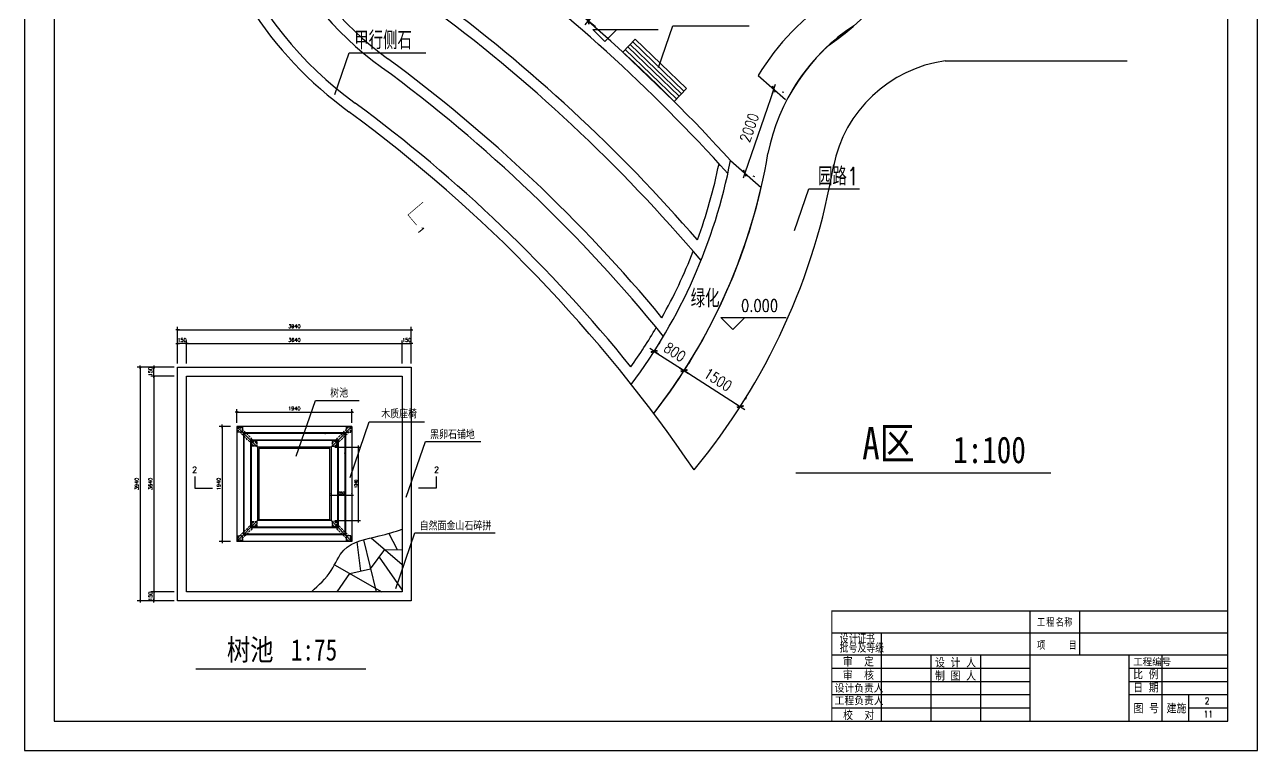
# Model space of a CAD drawing. Extents: x 1035948 to 1665131, y -158296 to 142149.
# Drawn here: x 1035948 to 1063668, y -32520 to -16198 of the extents above; entities that cross this region are included whole.
import ezdxf
from ezdxf.enums import TextEntityAlignment as Align

# ---------------------------------------------------------------- set-up
doc = ezdxf.new("R2010")
doc.units = 0
doc.header["$LTSCALE"] = 200
doc.header["$MEASUREMENT"] = 0
doc.linetypes.add('DASH', pattern=[0.35, 0.25, -0.1])
doc.layers.get('0').update_dxf_attribs({"linetype": 'CONTINUOUS'})
doc.layers.get('DEFPOINTS').update_dxf_attribs({"linetype": 'CONTINUOUS'})
for name, color, linetype in [('DL', 21, 'CONTINUOUS'), ('EXISTING', 8, 'CONTINUOUS'), ('HATCH', 7, 'CONTINUOUS'), ('LAYER5', 5, 'CONTINUOUS'), ('PUB_DIM', 3, 'CONTINUOUS'), ('PUB_TEXT', 7, 'CONTINUOUS'), ('PUB_WINDW', 7, 'CONTINUOUS'), ('WLL1', 7, 'CONTINUOUS')]:
    doc.layers.add(name, color=color, linetype=linetype)
doc.styles.add('_HZTXT', font='txt.shx', dxfattribs={"width": 0.8, "bigfont": 'hztxt.shx'})
doc.styles.add('COMP', font='complex', dxfattribs={"bigfont": 'hztxt'})
doc.styles.add('DIM_FONT', font='SIMPLEX.shx', dxfattribs={"width": 0.8})
doc.styles.add('HZ', font='simplex.shx', dxfattribs={"bigfont": 'hztxt.shx'})
doc.styles.add('仿宋', font='simfang0.ttf')
doc.dimstyles.new('DIMN80', dxfattribs={"dimscale": 0.8, "dimtxt": 300, "dimasz": 1, "dimexe": 250, "dimexo": 300, "dimgap": 150, "dimtad": 1, "dimdec": 0, "dimzin": 0, "dimdsep": 46, "dimtxsty": 'DIM_FONT', "dimblk": '_DIMX', "dimcen": 0.09, "dimclrt": 7, "dimadec": 0, "dimazin": 0, "dimtfac": 1, "dimtdec": 0, "dimtix": 1, "dimtmove": 2, "dimatfit": 3, "dimldrblk": '_DIMX', "dimfxl": 0, "dimtolj": 1, "dimtzin": 0, "dimarcsym": 0})

# ---------------------------------------------------------------- blocks, each defined once
blk = doc.blocks.new('_ARCHTICK')
at = {"color": 0, "linetype": 'ByBlock', "const_width": 0.15}
blk.add_lwpolyline([(-0.5, -0.5), (0.5, 0.5)], dxfattribs=at)
blk = doc.blocks.new('_DIMX')
blk.add_line((-150, 0), (150, 0))
at = {"const_width": 50}
blk.add_lwpolyline([(-70, -70), (70, 70)], dxfattribs=at)
blk = doc.blocks.new('*D76')
at = {"color": 0, "linetype": 'ByBlock'}
for p, q in [((1227679, 21606), (1227026, 19717)), ((1227906, 21528), (1227868, 21541)), ((1227253, 19638), (1227215, 19651))]:
    blk.add_line(p, q, dxfattribs=at)
at = {"layer": 'DEFPOINTS', "color": 0, "linetype": 'ByBlock'}
for p in [(1227679, 21607), (1227026, 19716), (1227026, 19716)]:
    blk.add_point(p, dxfattribs=at)
at = {"color": 0, "linetype": 'ByBlock', "xscale": 0.8, "yscale": 0.8, "zscale": 0.8}
for p, rotation in [((1227679, 21607), 70.9290502256259), ((1227026, 19716), 250.9290502256259)]:
    blk.add_blockref('_DIMX', p, dxfattribs=dict(at, rotation=rotation))
at = {"color": 7, "linetype": 'ByBlock', "insert": (1227126, 20740), "char_height": 240, "attachment_point": 5, "rotation": 70.9291, "style": 'DIM_FONT'}
blk.add_mtext('\\A1;2000', dxfattribs=at)
blk = doc.blocks.new('*D67')
at = {"color": 0, "linetype": 'ByBlock'}
for p, q in [((1225116, 15910), (1225094, 15876)), ((1224987, 15707), (1225660, 15277)), ((1225790, 15478), (1225768, 15445))]:
    blk.add_line(p, q, dxfattribs=at)
at = {"layer": 'DEFPOINTS', "color": 0, "linetype": 'ByBlock'}
for p in [(1224987, 15708), (1225660, 15276), (1225660, 15276)]:
    blk.add_point(p, dxfattribs=at)
at = {"color": 0, "linetype": 'ByBlock', "xscale": 0.8, "yscale": 0.8, "zscale": 0.8}
for p, rotation in [((1224987, 15708), 147.353251487697), ((1225660, 15276), 327.353251487697)]:
    blk.add_blockref('_DIMX', p, dxfattribs=dict(at, rotation=rotation))
at = {"color": 7, "linetype": 'ByBlock', "insert": (1225453, 15694), "char_height": 240, "attachment_point": 5, "rotation": 327.3533, "style": 'DIM_FONT'}
blk.add_mtext('\\A1;800', dxfattribs=at)
blk = doc.blocks.new('_SECTION')
at = {"const_width": 0.1}
blk.add_lwpolyline([(2, 0), (0, 0), (0, 3)], dxfattribs=at)
at = {"style": 'COMP'}
blk.add_attdef('A', text='', height=1, dxfattribs=at).set_placement((3, 0), align=Align.MIDDLE)
blk = doc.blocks.new('*D68')
at = {"color": 0, "linetype": 'ByBlock'}
for p, q in [((1225660, 15276), (1226923, 14468)), ((1225789, 15479), (1225767, 15445)), ((1227053, 14669), (1227031, 14635))]:
    blk.add_line(p, q, dxfattribs=at)
at = {"layer": 'DEFPOINTS', "color": 0, "linetype": 'ByBlock'}
for p in [(1225660, 15277), (1226923, 14467), (1226923, 14467)]:
    blk.add_point(p, dxfattribs=at)
at = {"color": 0, "linetype": 'ByBlock', "xscale": 0.8, "yscale": 0.8, "zscale": 0.8}
for p, rotation in [((1225660, 15277), 147.3532514877078), ((1226923, 14467), 327.3532514877078)]:
    blk.add_blockref('_DIMX', p, dxfattribs=dict(at, rotation=rotation))
at = {"color": 7, "linetype": 'ByBlock', "insert": (1226421, 15074), "char_height": 240, "attachment_point": 5, "rotation": 327.3533, "style": 'DIM_FONT'}
blk.add_mtext('\\A1;1500', dxfattribs=at)
blk = doc.blocks.new('*D72')
at = {"color": 0, "linetype": 'ByBlock'}
for p, q in [((1223647, 23925), (1223394, 23615)), ((1223491, 24053), (1223802, 23799)), ((1223648, 23926), (1223648, 23926)), ((1223237, 23743), (1223549, 23489)), ((1223393, 23615), (1223393, 23614))]:
    blk.add_line(p, q, dxfattribs=at)
at = {"layer": 'DEFPOINTS', "color": 0, "linetype": 'ByBlock'}
for p in [(1223305, 24205), (1223052, 23895), (1223394, 23615)]:
    blk.add_point(p, dxfattribs=at)
at = {"color": 0, "linetype": 'ByBlock', "xscale": 0.8, "yscale": 0.8, "zscale": 0.8}
for p, rotation in [((1223647, 23925), 230.7364818868409), ((1223394, 23615), 50.73648188684094)]:
    blk.add_blockref('_DIMX', p, dxfattribs=dict(at, rotation=rotation))
at = {"color": 7, "linetype": 'ByBlock', "insert": (1223335, 23922), "char_height": 240, "attachment_point": 5, "rotation": 50.7365, "style": 'DIM_FONT'}
blk.add_mtext('\\A1;460', dxfattribs=at)

msp = doc.modelspace()

# ---------------------------------------------------------------- linework, layer by layer
at = {"color": 0, "linetype": 'ByBlock'}
for p, q in [((1039387.28682, -23491.016), (1039387.28682, -22996.21627)), ((1044639.30682, -23491.016), (1044639.30682, -22996.21627)), ((1039387.55342, -23062.86627), (1044639.04022, -23062.86627)), ((1039387.02022, -23370.34897), (1039386.75362, -23370.34897)), ((1039387.28682, -23821.63054), (1039387.28682, -23303.69897)), ((1039587.23682, -23370.34897), (1039387.28682, -23370.34897)), ((1039587.23682, -23821.63054), (1039587.23682, -23303.69897)), ((1039587.23682, -23621.68054), (1039587.23682, -23303.69897)), ((1039587.50342, -23370.34897), (1044439.09022, -23370.34897)), ((1039587.50342, -23370.34897), (1039587.77002, -23370.34897)), ((1044439.09022, -23370.34897), (1044438.82362, -23370.34897)), ((1044439.35682, -23821.63054), (1044439.35682, -23303.69897)), ((1044439.35682, -23821.63054), (1044439.35682, -23303.69897)), ((1044439.35682, -23370.34897), (1044639.30682, -23370.34897)), ((1044639.30682, -23821.63054), (1044639.30682, -23303.69897)), ((1044639.57342, -23370.34897), (1044639.84002, -23370.34897)), ((1038976.69228, -23901.61054), (1038481.89255, -23901.61054)), ((1038548.54255, -23901.87714), (1038548.54255, -29153.36394)), ((1039307.30682, -23901.61054), (1038789.37525, -23901.61054)), ((1039307.30682, -24101.56054), (1038789.37525, -24101.56054)), ((1039107.35682, -24101.56054), (1038789.37525, -24101.56054)), ((1038856.02525, -23901.34394), (1038856.02525, -23901.07734)), ((1038856.02525, -24101.56054), (1038856.02525, -23901.61054)), ((1038856.02525, -24101.82714), (1038856.02525, -28953.41394)), ((1038856.02525, -24101.82714), (1038856.02525, -24102.09374)), ((1040720.28682, -25154.48782), (1040720.28682, -24845.77307)), ((1040720.55342, -24912.42307), (1043306.04022, -24912.42307)), ((1043306.30682, -25154.48782), (1043306.30682, -24845.77307)), ((1040580.34964, -25234.61054), (1040323.6429, -25234.61054)), ((1040390.2929, -25234.87714), (1040390.2929, -27820.36394)), ((1042919.73682, -25701.16054), (1043499.17053, -25701.16054)), ((1043449.18303, -25661.17054), (1043449.18303, -27394.07054)), ((1042799.76682, -26784.2336), (1043346.29682, -26784.2336)), ((1042839.75682, -26745.33764), (1042839.75682, -26734.2461)), ((1043306.30682, -26745.33764), (1043306.30682, -26734.2461)), ((1042919.73682, -27354.08054), (1043499.17053, -27354.08054)), ((1040580.34964, -27820.63054), (1040323.6429, -27820.63054)), ((1039307.30682, -28953.68054), (1038789.37525, -28953.68054)), ((1039307.30682, -28953.68054), (1038789.37525, -28953.68054)), ((1038856.02525, -28953.41394), (1038856.02525, -28953.14734)), ((1038856.02525, -28953.68054), (1038856.02525, -29153.63054)), ((1038976.69228, -29153.63054), (1038481.89255, -29153.63054)), ((1039307.30682, -29153.63054), (1038789.37525, -29153.63054)), ((1038856.02525, -29153.89714), (1038856.02525, -29154.16374))]:
    msp.add_line(p, q, dxfattribs=at)
for p, q in [((1040720.28682, -25234.61054), (1040720.28682, -27820.63054)), ((1043306.30682, -25234.61054), (1040720.28682, -25234.61054)), ((1041186.83682, -25701.16054), (1040720.28682, -25234.61054)), ((1040866.91682, -25381.24054), (1040866.91682, -27674.00054)), ((1043159.67682, -25381.24054), (1040866.91682, -25381.24054)), ((1040880.24682, -25394.57054), (1040880.24682, -27660.67054)), ((1043146.34682, -25394.57054), (1040880.24682, -25394.57054)), ((1042839.75682, -25701.16054), (1043306.30682, -25234.61054)), ((1043146.34682, -25394.57054), (1043146.34682, -27660.67054)), ((1043159.67682, -25381.24054), (1043159.67682, -27674.00054)), ((1043306.30682, -25234.61054), (1043306.30682, -27820.63054)), ((1041026.87682, -25541.20054), (1041026.87682, -27514.04054)), ((1042999.71682, -25541.20054), (1041026.87682, -25541.20054)), ((1041040.20682, -25554.53054), (1041040.20682, -27500.71054)), ((1042986.38682, -25554.53054), (1041040.20682, -25554.53054)), ((1041186.83682, -25701.16054), (1041186.83682, -27354.08054)), ((1042839.75682, -25701.16054), (1041186.83682, -25701.16054)), ((1041213.49682, -25727.82054), (1041213.49682, -27327.42054)), ((1042813.09682, -25727.82054), (1041213.49682, -25727.82054)), ((1042813.09682, -27327.42054), (1042813.09682, -25727.82054)), ((1042839.75682, -25701.16054), (1042839.75682, -27354.08054)), ((1042986.38682, -25554.53054), (1042986.38682, -27500.71054)), ((1042999.71682, -25541.20054), (1042999.71682, -27514.04054)), ((1041186.83682, -27354.08054), (1040720.28682, -27820.63054)), ((1042839.75682, -27354.08054), (1041186.83682, -27354.08054)), ((1041213.49682, -27327.42054), (1042813.09682, -27327.42054)), ((1042839.75682, -27354.08054), (1043306.30682, -27820.63054)), ((1043159.67682, -27674.00054), (1040866.91682, -27674.00054)), ((1043146.34682, -27660.67054), (1040880.24682, -27660.67054)), ((1042999.71682, -27514.04054), (1041026.87682, -27514.04054)), ((1042986.38682, -27500.71054), (1041040.20682, -27500.71054)), ((1043306.30682, -27820.63054), (1040720.28682, -27820.63054)), ((1058553.20931, -29385.20333), (1058553.20931, -31860.20333)), ((1059666.95931, -29385.20333), (1059666.95931, -30375.20333)), ((1054098.20931, -29880.20333), (1063008.20931, -29880.20333)), ((1055211.95931, -29880.20333), (1055211.95931, -31860.20333)), ((1054098.20931, -30375.20333), (1063008.20931, -30375.20333)), ((1056325.70931, -30375.20333), (1056325.70931, -31860.20333)), ((1057439.45931, -30375.20333), (1057439.45931, -31860.20333)), ((1060780.70931, -30375.20333), (1060780.70931, -31860.20333)), ((1061523.20931, -30375.20333), (1061523.20931, -31860.20333)), ((1054098.20931, -30672.20333), (1058553.20931, -30672.20333)), ((1060780.70931, -30672.20333), (1063008.20931, -30672.20333)), ((1054098.20931, -30969.20333), (1058553.20931, -30969.20333)), ((1060780.70931, -30969.20333), (1063008.20931, -30969.20333)), ((1054098.20931, -31266.20333), (1058553.20931, -31266.20333)), ((1060780.70931, -31266.20333), (1063008.20931, -31266.20333)), ((1062117.20931, -31266.20333), (1062117.20931, -31860.20333)), ((1054098.20931, -31563.20333), (1058553.20931, -31563.20333)), ((1062117.20931, -31563.20333), (1063008.20931, -31563.20333))]:
    msp.add_line(p, q)
at = {"color": 151}
msp.add_lwpolyline([(1035948.20931, -32520.20333), (1063668.20931, -32520.20333), (1063668.20931, 6683.79667), (1035948.20931, 6683.79667)], close=True, dxfattribs=at)
at = {"color": 5}
msp.add_lwpolyline([(1036608.20931, -31860.20333), (1063008.20931, -31860.20333), (1063008.20931, 5363.79667), (1036608.20931, 5363.79667)], close=True, dxfattribs=at)
at = {"const_width": 24.75}
msp.add_lwpolyline([(1054098.20931, -31860.20333), (1054098.20931, -29385.20333), (1063008.20931, -29385.20333)], dxfattribs=at)
at = {"layer": 'DEFPOINTS', "color": 0, "linetype": 'ByBlock'}
for p in [(1044639.30682, -23062.86627), (1039387.28682, -23370.34897), (1044439.35682, -23370.34897), (1044639.30682, -23370.34897), (1039387.28682, -23570.996), (1039587.23682, -23701.66054), (1044639.30682, -23570.996), (1038856.02525, -23901.61054), (1039056.67228, -23901.61054), (1039187.33682, -24101.56054), (1039387.28682, -23901.61054), (1039387.28682, -23901.61054), (1039387.28682, -24101.56054), (1039587.23682, -23901.61054), (1044439.35682, -23901.61054), (1044439.35682, -23901.61054), (1044639.30682, -23901.61054), (1043306.30682, -24912.42307), (1040660.32964, -25234.61054), (1040720.28682, -25234.46782), (1043306.30682, -25234.46782), (1042839.75682, -25701.16054), (1042839.75682, -26825.31764), (1043306.30682, -26784.2336), (1043306.30682, -26825.31764), (1042839.75682, -27354.08054), (1043449.18303, -27354.08054), (1040390.2929, -27820.63054), (1040660.32964, -27820.63054), (1038856.02525, -28953.68054), (1039387.28682, -28953.68054), (1039387.28682, -28953.68054), (1038548.54255, -29153.63054), (1038856.02525, -29153.63054), (1039056.67228, -29153.63054), (1039387.28682, -29153.63054)]:
    msp.add_point(p, dxfattribs=at)
at = {"layer": 'DL'}
for p, q in [((1056650.27362, -17011.30596), (1060741.0393, -17011.30595)), ((1056650.27362, -17011.30596), (1058057.20118, -17011.30596)), ((1056650.27362, -17011.30596), (1058057.20118, -17011.30596)), ((1052444.35277, -17338.74171), (1053056.04501, -17877.83174)), ((1051821.38978, -19255.64167), (1052510.1762, -19862.67551))]:
    msp.add_line(p, q, dxfattribs=at)
for centre, radius, start, end in [((1048418.64106, -11041.59066), 8560, 174.592111994, 233.950797149), ((1048418.64106, -11041.59066), 7560, 174.592111994, 233.950797149), ((1048418.64106, -11041.59066), 7320, 174.592111994, 233.950797149), ((1050013.46507, -10955.43387), 6979.81796, 305.077962295, 5.27336023), ((1048418.64106, -11041.59066), 8800, 191.37783623, 233.950797149), ((1048418.64106, -11041.59066), 8800, 191.37783623, 233.950797149), ((1023557.86962, -44886.05855), 37914.22442, 41.937705159, 53.634154721), ((1023557.86962, -44886.05855), 38154.22442, 42.202916595, 53.634154721), ((1023557.86962, -44886.05855), 36174.22442, 40.271734389, 53.634154721), ((1023557.86962, -44886.05855), 36414.22442, 40.90788364, 53.634154721), ((1057425.81297, -20400.44976), 5847.13622, 124.06773767, 148.424259464), ((1057060.37865, -19965.07951), 4482.10736, 123.429538517, 168.818369196), ((1057060.37865, -19965.07951), 4482.10736, 123.429538517, 150.607360203), ((1057060.37865, -19965.07951), 4482.10736, 123.429538517, 150.607360203), ((1023557.86962, -44886.05855), 34434.22442, 39.014113735, 53.634154721), ((1023557.86962, -44886.05855), 34674.22442, 39.590105483, 53.634154721), ((1057060.37865, -19965.07951), 2982.10736, 97.904473778, 168.818369196), ((1057060.37865, -19965.07951), 2982.10736, 97.904473778, 168.818369196), ((1057060.37865, -19965.07951), 2982.10736, 97.904473778, 168.818369196), ((1023557.86962, -44886.05855), 33434.22442, 38.892367934, 53.634154721), ((1023557.86962, -44886.05855), 33194.22442, 34.232463943, 53.634154721), ((1039751.34376, -16915.15238), 13094.87296, 322.176718039, 350.413569795), ((1039751.34376, -16915.15238), 12294.87296, 323.145798453, 349.026028946), ((1039751.34376, -16915.15238), 14594.87296, 320.428986682, 350.413569795), ((1039751.34376, -16915.15238), 14594.87296, 320.428986682, 350.413569795), ((1039751.34376, -16915.15238), 12054.87296, 339.988715656, 348.456068887), ((1039751.34376, -16915.15238), 13094.87296, 322.176718039, 346.99183765), ((1039751.34376, -16915.15238), 13094.87296, 337.393142024, 346.99183765), ((1039751.34376, -16915.15238), 12054.87296, 330.842180004, 338.6902697), ((1039751.34376, -16915.15238), 13094.87296, 322.176718039, 336.205378446), ((1039751.34376, -16915.15238), 12054.87296, 324.624756493, 329.622596582)]:
    msp.add_arc(centre, radius, start, end, dxfattribs=at)
at = {"layer": 'EXISTING'}
for p, q in [((1044334.88153, -28008.84183), (1044140.69742, -27638.52071)), ((1043510.5196, -28487.4927), (1043425.41936, -27830.86795)), ((1043568.88617, -27784.06386), (1043849.79301, -28953.68054)), ((1043742.04909, -27739.80901), (1044439.35682, -28341.60336)), ((1043726.501, -28440.32746), (1044047.87174, -28003.74176)), ((1043918.96545, -28178.86238), (1044439.35682, -28918.01569)), ((1044047.87174, -28003.74176), (1044439.35682, -28010.69833)), ((1042915.71224, -28346.15807), (1043981.96733, -28953.68054)), ((1042978.35153, -28953.68054), (1043259.84346, -28542.23446)), ((1043259.84346, -28542.23446), (1043726.501, -28440.32746))]:
    msp.add_line(p, q, dxfattribs=at)
at = {"layer": 'HATCH', "linetype": 'DASH'}
for p, q in [((1040740.28182, -25361.24554), (1040740.28182, -25254.60554)), ((1040740.28182, -25254.60554), (1040846.92182, -25254.60554)), ((1041110.28742, -25681.16554), (1040740.28182, -25311.15994)), ((1040846.92182, -25361.24554), (1040740.28182, -25361.24554)), ((1041166.84182, -25624.61114), (1040796.83622, -25254.60554)), ((1040846.92182, -25254.60554), (1040846.92182, -25361.24554)), ((1042859.75182, -25624.61114), (1043229.75742, -25254.60554)), ((1042916.30622, -25681.16554), (1043286.31182, -25311.15994)), ((1043179.67182, -25254.60554), (1043179.67182, -25361.24554)), ((1043286.31182, -25254.60554), (1043179.67182, -25254.60554)), ((1043179.67182, -25361.24554), (1043286.31182, -25361.24554)), ((1043286.31182, -25361.24554), (1043286.31182, -25254.60554)), ((1041060.20182, -25681.16554), (1041060.20182, -25574.52554)), ((1041060.20182, -25574.52554), (1041166.84182, -25574.52554)), ((1041166.84182, -25681.16554), (1041060.20182, -25681.16554)), ((1041166.84182, -25574.52554), (1041166.84182, -25681.16554)), ((1042859.75182, -25574.52554), (1042859.75182, -25681.16554)), ((1042966.39182, -25574.52554), (1042859.75182, -25574.52554)), ((1042859.75182, -25681.16554), (1042966.39182, -25681.16554)), ((1042966.39182, -25681.16554), (1042966.39182, -25574.52554)), ((1041110.28742, -27374.07554), (1040740.28182, -27744.08114)), ((1041166.84182, -27430.62994), (1040796.83622, -27800.63554)), ((1041060.20182, -27374.07554), (1041166.84182, -27374.07554)), ((1041060.20182, -27480.71554), (1041060.20182, -27374.07554)), ((1041166.84182, -27374.07554), (1041166.84182, -27480.71554)), ((1042859.75182, -27374.07554), (1042859.75182, -27480.71554)), ((1042966.39182, -27374.07554), (1042859.75182, -27374.07554)), ((1042859.75182, -27430.62994), (1043229.75742, -27800.63554)), ((1042916.30622, -27374.07554), (1043286.31182, -27744.08114)), ((1042966.39182, -27480.71554), (1042966.39182, -27374.07554)), ((1040740.28182, -27693.99554), (1040846.92182, -27693.99554)), ((1040740.28182, -27800.63554), (1040740.28182, -27693.99554)), ((1040846.92182, -27693.99554), (1040846.92182, -27800.63554)), ((1041166.84182, -27480.71554), (1041060.20182, -27480.71554)), ((1042859.75182, -27480.71554), (1042966.39182, -27480.71554)), ((1043179.67182, -27693.99554), (1043179.67182, -27800.63554)), ((1043286.31182, -27693.99554), (1043179.67182, -27693.99554)), ((1043286.31182, -27800.63554), (1043286.31182, -27693.99554)), ((1040846.92182, -27800.63554), (1040740.28182, -27800.63554)), ((1043179.67182, -27800.63554), (1043286.31182, -27800.63554))]:
    msp.add_line(p, q, dxfattribs=at)
at = {"layer": 'LAYER5', "linetype": 'Continuous'}
for p, q in [((1053287.91777, -26280.21675), (1059026.7106, -26280.21675)), ((1039796.91946, -30689.37823), (1043621.82487, -30689.37823))]:
    msp.add_line(p, q, dxfattribs=at)
at = {"layer": 'PUB_DIM'}
for p, q in [((1048724.29558, -16308.4036, 22546.75648), (1049264.29558, -16308.4036, 22546.75648)), ((1048994.29558, -16578.4036, 22546.75648), (1048724.29558, -16308.4036, 22546.75648)), ((1049264.29558, -16308.4036, 22546.75648), (1048994.29558, -16578.4036, 22546.75648)), ((1048994.29558, -16308.4036, 22546.75648), (1050192.5813, -16308.4036, 22546.75648)), ((1051875.92188, -23057.14857), (1051605.92188, -22787.14857)), ((1051605.92188, -22787.14857), (1052145.92188, -22787.14857)), ((1051875.92188, -22787.14857), (1053074.20759, -22787.14857)), ((1052145.92188, -22787.14857), (1051875.92188, -23057.14857)), ((1039387.28682, -29153.63054), (1039387.28682, -23901.61054)), ((1039387.28682, -23901.61054), (1044639.30682, -23901.61054)), ((1039587.23682, -28953.68054), (1039587.23682, -24101.56054)), ((1039587.23682, -24101.56054), (1044439.35682, -24101.56054)), ((1044439.35682, -24101.56054), (1044439.35682, -28953.68054)), ((1044639.30682, -23901.61054), (1044639.30682, -29153.63054)), ((1039776.16739, -26357.88697), (1039776.16739, -26624.48697)), ((1045203.5818, -26357.88697), (1045203.5818, -26624.48697)), ((1039776.16739, -26624.48697), (1040176.06739, -26624.48697)), ((1045203.5818, -26624.48697), (1044803.6818, -26624.48697)), ((1044439.35682, -28953.68054), (1039587.23682, -28953.68054)), ((1044639.30682, -29153.63054), (1039387.28682, -29153.63054))]:
    msp.add_line(p, q, dxfattribs=at)
msp.add_spline([(1042401.27667, -28953.68054), (1042843.27793, -28472.42728), (1043126.82628, -28014.39815), (1043919.09082, -27697.9416), (1044439.35682, -27548.04086)], degree=3, dxfattribs=at)
at = {"layer": 'PUB_TEXT'}
for p, q in [((1050202.30158, -17161.778, -22546.75648), (1050524.7841, -16222.4303, -22546.75648)), ((1050524.7841, -16222.4303, -22546.75648), (1052242.39286, -16222.4303, -22546.75648)), ((1042926.89622, -17768.72495, -22546.75648), (1043249.37873, -16829.37725, -22546.75648)), ((1043249.37873, -16829.37725, -22546.75648), (1044966.9875, -16829.37725, -22546.75648)), ((1053262.53067, -20828.84415, -22546.75648), (1053585.01318, -19889.49645, -22546.75648)), ((1053585.01318, -19889.49645, -22546.75648), (1054721.53808, -19889.49645, -22546.75648)), ((1042056.95588, -25902.88136, -30054.82639), (1042486.82508, -24650.73088, -30054.82639)), ((1042486.82508, -24650.73088, -30054.82639), (1043468.90663, -24650.73088, -30054.82639)), ((1043264.89745, -26383.84889, -30054.82639), (1043694.76665, -25131.6984, -30054.82639)), ((1043694.76665, -25131.6984, -30054.82639), (1044940.0775, -25131.6984, -30054.82639)), ((1044530.79412, -26823.85563, -30054.82639), (1044960.66331, -25571.70515, -30054.82639)), ((1044960.66331, -25571.70515, -30054.82639), (1046205.97417, -25571.70515, -30054.82639)), ((1044295.79918, -28876.80944, -30054.82639), (1044725.66837, -27624.65896, -30054.82639)), ((1044725.66837, -27624.65896, -30054.82639), (1046525.8837, -27624.65896, -30054.82639))]:
    msp.add_line(p, q, dxfattribs=at)
at = {"layer": 'PUB_WINDW'}
for p in [(1042706.45682, -25390.12721), (1042706.45682, -25545.64387), (1042995.27348, -25834.46054), (1043150.79015, -25834.46054)]:
    msp.add_point(p, dxfattribs=at)
at = {"layer": 'WLL1'}
for p, q in [((1050774.4525, -17693.28431), (1049620.92434, -16584.51347)), ((1050608.13687, -17866.31353), (1049454.60871, -16757.5427)), ((1050663.57542, -17808.63713), (1049510.04725, -16699.86629)), ((1050719.01396, -17750.96072), (1049565.48579, -16642.18988))]:
    msp.add_line(p, q, dxfattribs=at)
msp.add_lwpolyline([(1050829.89104, -17635.6079), (1049676.36288, -16526.83706), (1049399.17017, -16815.2191), (1050552.69833, -17923.98994)], close=True, dxfattribs=at)

# ---------------------------------------------------------------- block references
at = {"color": 0, "linetype": 'ByBlock'}
for name, p, xscale, yscale, zscale, rotation in [('_DIMX', (1039387.28682, -23062.86627), 0.2666000000000001, 0.2666000000000001, 0.2666000000000001, 180), ('_DIMX', (1039587.23682, -23370.34897), 0.2666000000000001, 0.2666000000000001, 0.2666000000000001, 180), ('_DIMX', (1039587.23682, -23370.34897), 0.2666000000000001, 0.2666000000000001, 0.2666000000000001, 180), ('_DIMX', (1044639.30682, -23370.34897), 0.2666000000000001, 0.2666000000000001, 0.2666000000000001, 180), ('_DIMX', (1038548.54255, -23901.61054), 0.2666000000000001, 0.2666000000000001, 0.2666000000000001, 90), ('_DIMX', (1038856.02525, -23901.61054), 0.2666000000000001, 0.2666000000000001, 0.2666000000000001, 270), ('_DIMX', (1038856.02525, -24101.56054), 0.2666000000000001, 0.2666000000000001, 0.2666000000000001, 90), ('_DIMX', (1038856.02525, -24101.56054), 0.2666000000000001, 0.2666000000000001, 0.2666000000000001, 90), ('_DIMX', (1040720.28682, -24912.42307), 0.2666000000000001, 0.2666000000000001, 0.2666000000000001, 180), ('_DIMX', (1040390.2929, -25234.61054), 0.2666000000000001, 0.2666000000000001, 0.2666000000000001, 90), ('_ARCHTICK', (1043449.18303, -25701.16054), 19.995, 19.995, 19.995, 90), ('_ARCHTICK', (1042839.75682, -26784.2336), 19.995, 19.995, 19.995, 180), ('_ARCHTICK', (1043449.18303, -27354.08054), 19.995, 19.995, 19.995, 270), ('_DIMX', (1040390.2929, -27820.63054), 0.2666000000000001, 0.2666000000000001, 0.2666000000000001, 270), ('_DIMX', (1038856.02525, -28953.68054), 0.2666000000000001, 0.2666000000000001, 0.2666000000000001, 270), ('_DIMX', (1038856.02525, -28953.68054), 0.2666000000000001, 0.2666000000000001, 0.2666000000000001, 270), ('_DIMX', (1038548.54255, -29153.63054), 0.2666000000000001, 0.2666000000000001, 0.2666000000000001, 270), ('_DIMX', (1038856.02525, -29153.63054), 0.2666000000000001, 0.2666000000000001, 0.2666000000000001, 90)]:
    msp.add_blockref(name, p, dxfattribs=dict(at, xscale=xscale, yscale=yscale, zscale=zscale, rotation=rotation))
for name, p, xscale, yscale, zscale in [('_DIMX', (1044639.30682, -23062.86627), 0.2666000000000001, 0.2666000000000001, 0.2666000000000001), ('_DIMX', (1039387.28682, -23370.34897), 0.2666000000000001, 0.2666000000000001, 0.2666000000000001), ('_DIMX', (1044439.35682, -23370.34897), 0.2666000000000001, 0.2666000000000001, 0.2666000000000001), ('_DIMX', (1044439.35682, -23370.34897), 0.2666000000000001, 0.2666000000000001, 0.2666000000000001), ('_DIMX', (1043306.30682, -24912.42307), 0.2666000000000001, 0.2666000000000001, 0.2666000000000001), ('_ARCHTICK', (1043306.30682, -26784.2336), 19.995, 19.995, 19.995)]:
    msp.add_blockref(name, p, dxfattribs=dict(at, xscale=xscale, yscale=yscale, zscale=zscale))
at = {"layer": 'PUB_DIM', "xscale": 150, "yscale": 150, "zscale": 150, "rotation": 310.4046295972202}
msp.add_blockref('_SECTION', (1044568.18268, -20478.10274), dxfattribs=at).add_auto_attribs({'A': '1'})

# ---------------------------------------------------------------- texts
at = {"width": 0.8}
for s, height, style, p in [('工', 169.32966, '_HZTXT', (1058714.92126, -29732.59636)), ('程', 169.32966, '_HZTXT', (1058922.1503, -29732.59636)), ('名', 169.32966, '_HZTXT', (1059134.16494, -29732.59636)), ('称', 169.32966, '_HZTXT', (1059327.04119, -29732.59636)), ('设', 185.45629, '_HZTXT', (1054274.63567, -30113.40382)), ('计', 185.45629, '_HZTXT', (1054485.29286, -30113.40382)), ('证', 185.45629, '_HZTXT', (1054675.18587, -30113.40382)), ('书', 185.45629, '_HZTXT', (1054865.07887, -30113.40382)), ('批号及等级', 185.456295, '_HZTXT', (1054274.63588, -30320.90377)), ('项    目', 169.329657, '_HZTXT', (1058714.92126, -30253.74634)), ('2', 148.5, 'HZ', (1062487.59519, -31484.08269)), ('11', 148.5, 'HZ', (1062464.09702, -31781.08269))]:
    msp.add_text(s, height=height, dxfattribs=dict(at, style=style)).set_placement(p)
at = {"style": 'HZ'}
for s, height, p in [('审  定', 185.456295, (1054347.30988, -30632.15379)), ('设 计 人', 185.456295, (1056420.48813, -30653.60917)), ('工程编号', 158.4, (1060876.10038, -30624.6315)), ('审  核', 185.456295, (1054348.42526, -30934.59998)), ('制 图 人', 185.456295, (1056420.48813, -30950.60917)), ('比 例', 185.456295, (1060876.10038, -30919.67378)), ('设计负责人', 169.329657, (1054162.00761, -31219.61061)), ('日 期', 185.456295, (1060876.10038, -31216.67378)), ('工程负责人', 169.329657, (1054162.00761, -31501.8267)), ('图 号', 185.456295, (1060884.02419, -31682.41888)), ('建施', 185.456295, (1061626.99881, -31682.41888)), ('校  对', 185.456295, (1054352.48304, -31836.21685))]:
    msp.add_text(s, height=height, dxfattribs=at).set_placement(p)
at = {"color": 7, "linetype": 'ByBlock', "attachment_point": 5}
for s, insert, char_height, style in [('\\A1;3940', (1042013.29682, -22982.88627), 79.98, 'HZ'), ('\\A1;150', (1039487.26182, -23290.36897), 79.98, 'HZ'), ('\\A1;3640', (1042013.29682, -23290.36897), 79.98, 'HZ'), ('\\A1;150', (1044539.33182, -23290.36897), 79.98, 'HZ'), ('\\A1;1940', (1042013.29682, -24832.44307), 79.98, 'HZ'), ('\\A1;350', (1043073.03182, -26734.2461), 59.985, 'DIM_FONT')]:
    msp.add_mtext(s, dxfattribs=dict(at, insert=insert, char_height=char_height, style=style))
at = {"color": 7, "linetype": 'ByBlock', "attachment_point": 5, "rotation": 90}
for s, insert, char_height, style in [('\\A1;150', (1038776.04525, -24001.58554), 79.98, 'HZ'), ('\\A1;3940', (1038468.56255, -26527.62054), 79.98, 'HZ'), ('\\A1;3640', (1038776.04525, -26527.62054), 79.98, 'HZ'), ('\\A1;1940', (1040310.3129, -26527.62054), 79.98, 'HZ'), ('\\A1;1240', (1043399.19553, -26527.62054), 59.985, 'DIM_FONT'), ('\\A1;150', (1038776.04525, -29053.65554), 79.98, 'HZ')]:
    msp.add_mtext(s, dxfattribs=dict(at, insert=insert, char_height=char_height, style=style))
at = {"layer": 'PUB_DIM', "style": 'DIM_FONT', "width": 0.8}
msp.add_text('0.000', height=270, dxfattribs=at).set_placement((1052475.06473, -22517.14857), align=Align.MIDDLE)
at = {"layer": 'PUB_DIM', "style": 'COMP'}
for rotation, p in [(0.000000003, (1039769.54437, -26210.47711)), (359.999999997, (1045210.20483, -26210.47711))]:
    msp.add_attdef('2', text='', height=133.3, rotation=rotation, dxfattribs=at).set_placement(p, align=Align.MIDDLE)
at = {"layer": 'PUB_TEXT', "width": 0.8}
for s, height, style, p in [('甲行侧石', 405, '_HZTXT', (1043360.52264, -16750.94627, -22546.75648)), ('园路1', 405, '_HZTXT', (1053789.76385, -19811.06547, -22546.75648)), ('绿化', 405, '_HZTXT', (1050925.98155, -22558.13278)), ('A区', 720, '仿宋', (1054783.4119, -25971.20634)), ('1:100', 600, '仿宋', (1056829.29029, -26060.59115)), ('树池', 479.88, '仿宋', (1040495.78528, -30498.29424)), ('1:75', 479.88, '仿宋', (1041932.47812, -30499.68557))]:
    msp.add_text(s, height=height, dxfattribs=dict(at, style=style)).set_placement(p)
at = {"layer": 'PUB_TEXT', "color": 3, "style": '仿宋', "width": 0.8}
for s, p in [('树池', (1042820.7648, -24564.30977, -45082.23958)), ('木质座椅', (1043966.66433, -25034.61951, -30054.82639)), ('黑卵石铺地', (1045064.66659, -25498.44669, -30054.82639)), ('自然面金山石碎拼', (1044829.67165, -27551.4005, -30054.82639))]:
    msp.add_text(s, height=179.955, dxfattribs=at).set_placement(p)

# ---------------------------------------------------------------- dimensions: what is measured, and where the dimension line sits
at = {"layer": 'WLL1'}
for p1, p2, distance, text, picture, middle, set_off in [((1048539.57979, -15520.27719), (1048286.42458, -15829.97453), 442.05122, '460', '*D72', (1048569.439, -15803.00166), (-174765.24375, -39725.16992)), ((1052796.39619, -17649.00084), (1052142.97756, -19539.05996), 0, '2000', '*D76', (1052242.85935, -18515.6131), (-174882.81876, -39255.54226)), ((1050776.71719, -23978.85447), (1052040.40959, -24788.473), 0, '1500', '*D68', (1051538.03331, -24181.58073), (-174882.81876, -39255.54226))]:
    dim = msp.add_aligned_dim(p1=p1, p2=p2, distance=distance, text=text, dimstyle='DIMN80', dxfattribs=at)
    dim.commit()
    dim.dimension.update_dxf_attribs({"geometry": picture, "text_midpoint": middle, "insert": set_off})
dim = msp.add_aligned_dim(p1=(1050103.78078, -23547.71966), p2=(1050777.3908, -23979.28604), distance=0, dimstyle='DIMN80', dxfattribs=at)
dim.commit()
dim.dimension.update_dxf_attribs({"geometry": '*D67', "text_midpoint": (1050570.05571, -23561.41984), "insert": (-174882.81876, -39255.54226)})

doc.saveas('drawing.dxf')
